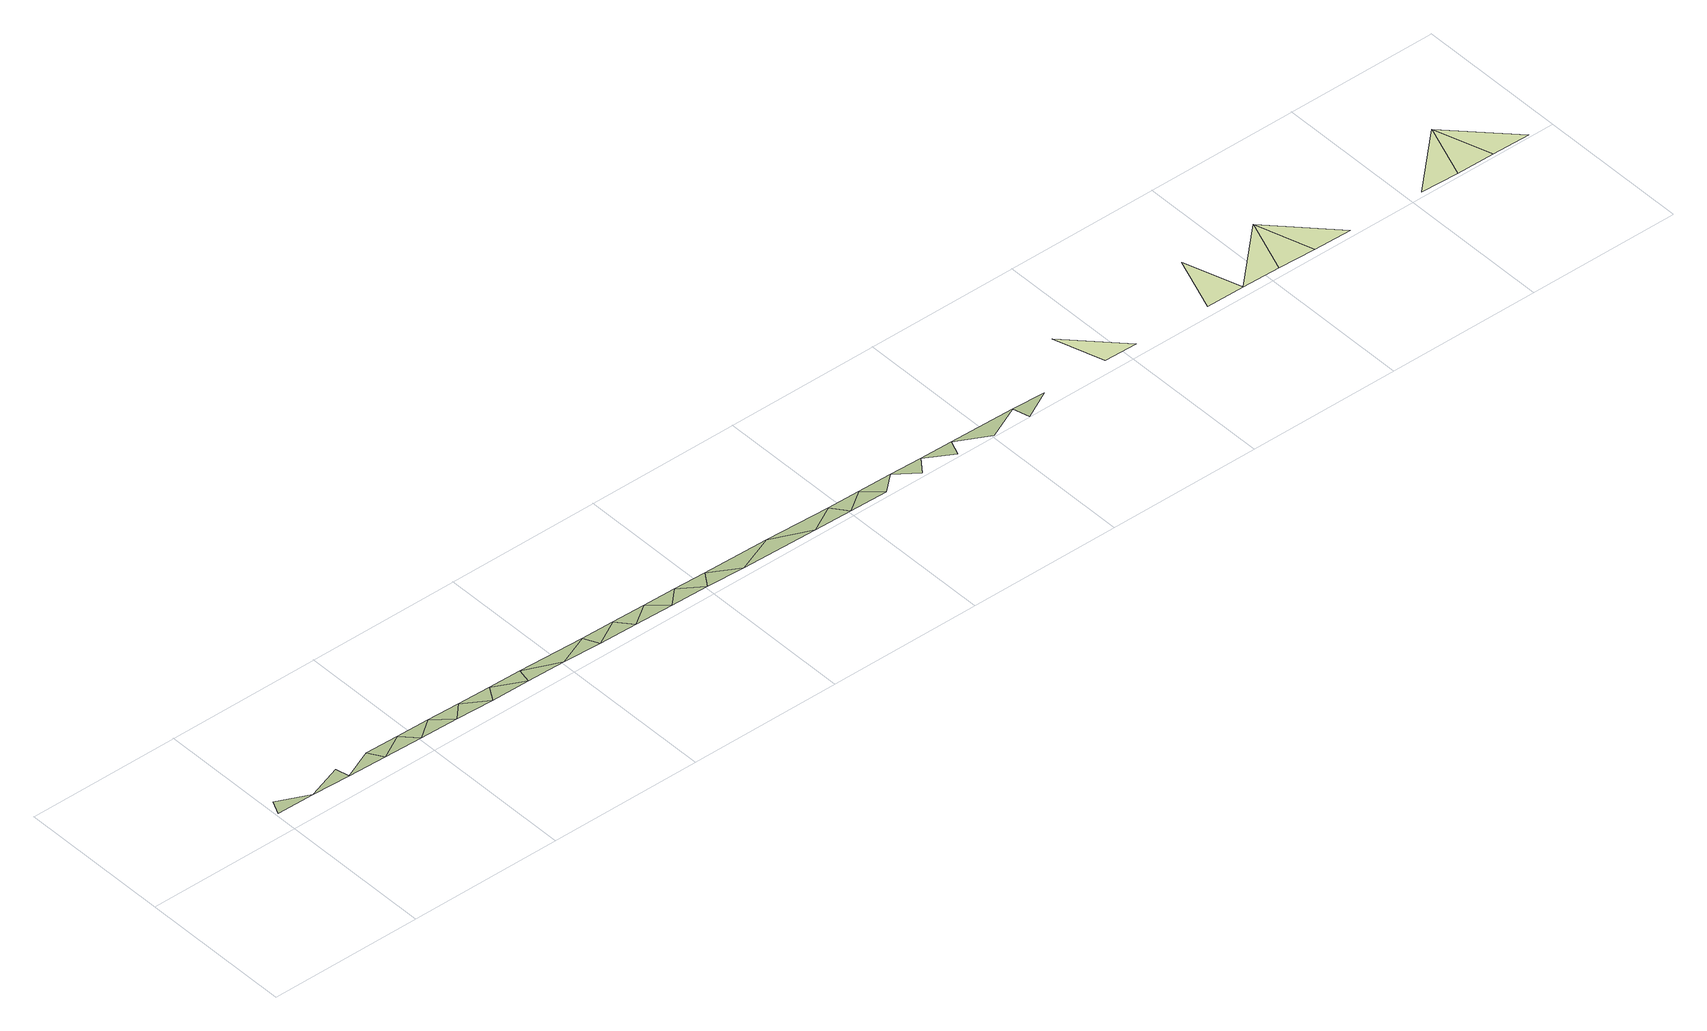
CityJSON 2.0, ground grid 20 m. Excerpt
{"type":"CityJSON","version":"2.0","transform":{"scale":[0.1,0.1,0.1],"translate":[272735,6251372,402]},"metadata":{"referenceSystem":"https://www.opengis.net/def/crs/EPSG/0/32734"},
"CityObjects":{
"terrain1":{"type":"TINRelief","geometry":[{"type":"CompositeSurface","lod":"1","boundaries":[[[0,1,2]],[[3,2,4]],[[5,4,6]],[[6,7,5]],[[7,6,8]],[[9,7,8]],[[8,10,9]],[[10,11,9]],[[11,10,12]],[[12,13,11]],[[14,13,12]],[[13,14,15]],[[15,14,16]],[[15,16,17]],[[16,18,17]],[[18,19,17]],[[19,18,20]],[[20,21,19]],[[21,20,22]],[[23,21,22]],[[24,23,22]],[[23,24,25]],[[25,24,26]],[[26,27,25]],[[27,26,28]],[[28,29,27]],[[29,28,30]],[[30,31,29]],[[31,30,32]],[[32,33,31]],[[33,34,35]],[[36,37,35]],[[38,37,39]],[[40,41,38]]]}]},
"landuse1":{"type":"LandUse","attributes":{"leisure":"sports_centre","name":"Trafalgar Swimming Baths"},"geometry":[{"type":"MultiSurface","lod":"1","boundaries":[[[42,43,44]],[[45,46,47]],[[48,49,47]],[[50,49,48]],[[50,51,49]],[[52,53,54]],[[55,52,54]],[[55,56,52]]]}]}
},
"vertices":[
[12,49,3],[4,31,3],[53,30,3],[99,46,3],[103,28,3],[142,45,3],[153,27,3],[185,44,3],[203,25,3],[228,43,3],[253,24,3],[271,42,3],[303,22,3],[314,41,3],[353,21,3],[357,40,3],[403,20,3],[444,37,3],[453,18,3],[487,36,3],[503,17,3],[530,35,3],[553,15,3],[573,34,3],[603,14,3],[616,33,3],[653,12,3],[702,31,3],[753,9,3],[788,28,3],[803,8,3],[831,27,3],[853,7,3],[875,26,3],[903,5,3],[918,25,3],[953,4,3],[961,24,3],[1047,22,3],[1003,2,3],[1053,1,3],[1090,20,3],
[1176,18,3],[1219,17,3],[1156,83,3],[1346,88,3],[1319,14,3],[1369,13,3],[1419,12,3],[1446,85,3],[1469,10,3],[1519,9,3],[1696,79,3],[1619,7,3],[1669,5,3],[1719,4,3],[1769,3,3]
]}
